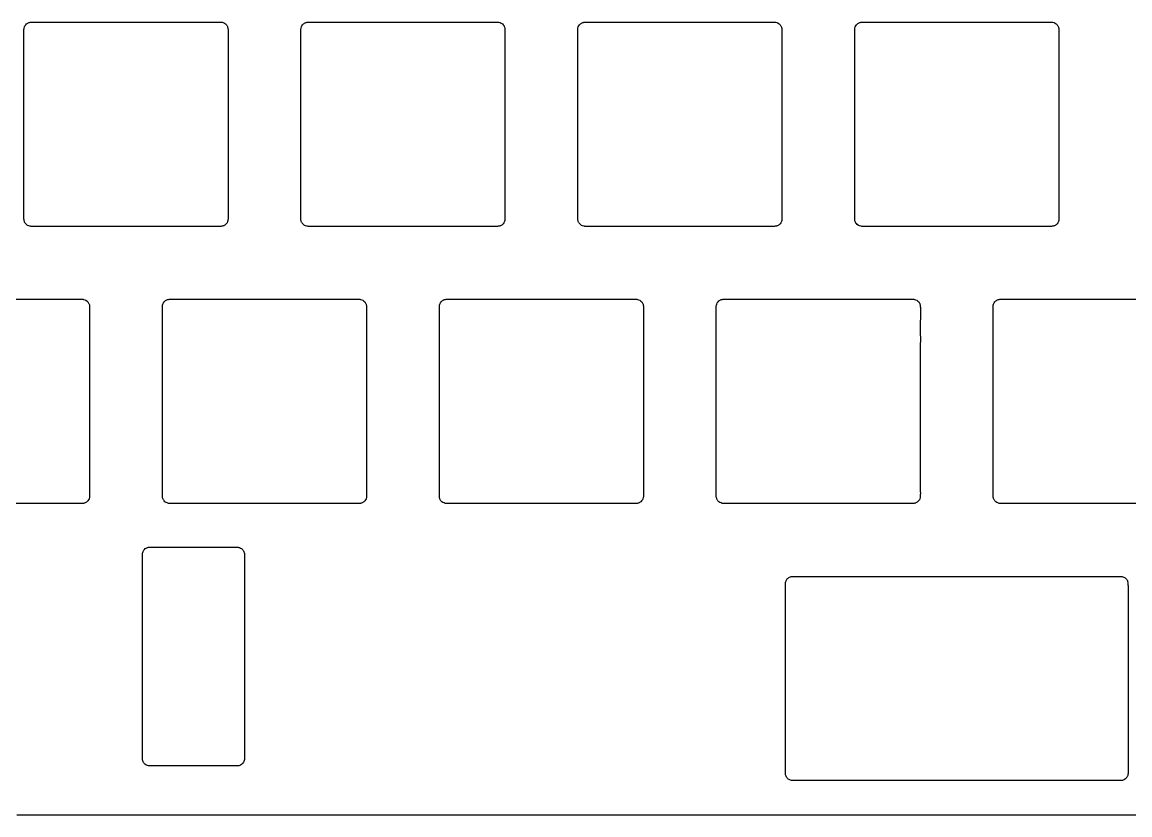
# Model space of a CAD drawing. Header units: millimetres. Extents: x 671 to 956, y -607 to -503.
# Drawn here: x 744.5 to 820.5, y -602.6 to -548.2 of the extents above; entities that cross this region are included whole.
import ezdxf

# ---------------------------------------------------------------- set-up
doc = ezdxf.new("R2010")
doc.units = ezdxf.units.MM

msp = doc.modelspace()

# ---------------------------------------------------------------- linework, layer by layer
at = {"color": 7, "linetype": 'Continuous', "lineweight": 25}
msp.add_line((744.156, -602.583), (882.656, -602.583), dxfattribs=at)
for points, knots in [([(758.156, -562.233), (755.823, -562.233), (752.323, -562.233), (748.531, -562.233), (746.781, -562.233), (746.052, -562.233), (745.578, -562.233), (745.36, -562.233), (745.261, -562.233), (745.19, -562.233), (745.128, -562.234), (745.035, -562.224), (744.897, -562.173), (744.783, -562.075), (744.716, -561.976), (744.682, -561.897), (744.66, -561.815), (744.655, -561.724), (744.657, -561.624), (744.656, -561.515), (744.656, -561.405), (744.656, -561.296), (744.656, -561.186), (744.656, -561.077), (744.656, -560.968), (744.657, -560.749), (744.657, -560.421), (744.656, -559.983), (744.656, -559.546), (744.657, -558.962), (744.656, -558.233), (744.656, -557.358), (744.656, -556.483), (744.656, -555.608), (744.656, -554.733), (744.656, -553.858), (744.656, -552.983), (744.656, -552.108), (744.656, -551.233), (744.656, -550.358), (744.656, -549.629), (744.657, -549.119), (744.656, -548.875), (744.657, -548.768), (744.656, -548.706), (744.666, -548.612), (744.717, -548.474), (744.814, -548.36), (744.913, -548.293), (744.993, -548.259), (745.074, -548.237), (745.129, -548.235), (745.156, -548.233)], [0, 0, 0, 0, 0.253934, 0.380902, 0.412643, 0.444385, 0.460256, 0.464224, 0.468192, 0.470939, 0.471995, 0.474908, 0.481134, 0.487645, 0.490845, 0.494065, 0.497023, 0.5, 0.503968, 0.507935, 0.511903, 0.515871, 0.519839, 0.523806, 0.527774, 0.531742, 0.547613, 0.563484, 0.579354, 0.595225, 0.626967, 0.658709, 0.690451, 0.722193, 0.753934, 0.785676, 0.817418, 0.84916, 0.880902, 0.912643, 0.944385, 0.960256, 0.968192, 0.970853, 0.971995, 0.974908, 0.981134, 0.987645, 0.990845, 0.994065, 0.997028, 1, 1, 1, 1]), ([(745.156, -548.233), (747.49, -548.233), (750.99, -548.233), (754.781, -548.233), (756.531, -548.233), (757.261, -548.233), (757.735, -548.233), (757.953, -548.233), (758.051, -548.233), (758.123, -548.233), (758.185, -548.233), (758.278, -548.243), (758.416, -548.294), (758.53, -548.391), (758.596, -548.49), (758.631, -548.569), (758.652, -548.651), (758.658, -548.742), (758.656, -548.843), (758.657, -548.952), (758.657, -549.061), (758.657, -549.171), (758.657, -549.28), (758.657, -549.39), (758.657, -549.499), (758.656, -549.718), (758.656, -550.046), (758.656, -550.483), (758.657, -550.921), (758.656, -551.504), (758.656, -552.233), (758.656, -553.108), (758.656, -553.983), (758.656, -554.858), (758.656, -555.733), (758.656, -556.608), (758.656, -557.483), (758.656, -558.358), (758.656, -559.233), (758.656, -560.108), (758.656, -560.837), (758.656, -561.348), (758.657, -561.591), (758.656, -561.699), (758.657, -561.761), (758.647, -561.855), (758.596, -561.993), (758.498, -562.106), (758.4, -562.173), (758.32, -562.208), (758.238, -562.229), (758.184, -562.232), (758.156, -562.233)], [0, 0, 0, 0, 0.2539344, 0.3809017, 0.4126435, 0.4443853, 0.4602562, 0.4642239, 0.4681916, 0.4709385, 0.4719951, 0.4749083, 0.4811344, 0.4876452, 0.4908453, 0.4940647, 0.4970228, 0.4999999, 0.5039676, 0.5079354, 0.5119031, 0.5158708, 0.5198386, 0.5238063, 0.527774, 0.5317417, 0.5476126, 0.5634835, 0.5793544, 0.5952254, 0.6269672, 0.658709, 0.6904508, 0.7221926, 0.7539344, 0.7856762, 0.817418, 0.8491598, 0.8809016, 0.9126434, 0.9443852, 0.9602561, 0.9681916, 0.9708526, 0.9719951, 0.9749083, 0.9811343, 0.9876451, 0.9908453, 0.9940646, 0.9970276, 1, 1, 1, 1]), ([(777.156, -562.233), (774.823, -562.233), (771.323, -562.233), (767.531, -562.233), (765.781, -562.233), (765.052, -562.233), (764.578, -562.233), (764.36, -562.233), (764.261, -562.233), (764.19, -562.233), (764.128, -562.234), (764.035, -562.224), (763.897, -562.173), (763.783, -562.075), (763.716, -561.976), (763.682, -561.897), (763.66, -561.815), (763.655, -561.724), (763.657, -561.624), (763.656, -561.515), (763.656, -561.405), (763.656, -561.296), (763.656, -561.186), (763.656, -561.077), (763.656, -560.968), (763.657, -560.749), (763.657, -560.421), (763.656, -559.983), (763.656, -559.546), (763.657, -558.962), (763.656, -558.233), (763.656, -557.358), (763.656, -556.483), (763.656, -555.608), (763.656, -554.733), (763.656, -553.858), (763.656, -552.983), (763.656, -552.108), (763.656, -551.233), (763.656, -550.358), (763.656, -549.629), (763.657, -549.119), (763.656, -548.875), (763.657, -548.768), (763.656, -548.706), (763.666, -548.612), (763.717, -548.474), (763.814, -548.36), (763.913, -548.293), (763.993, -548.259), (764.074, -548.237), (764.129, -548.235), (764.156, -548.233)], [0, 0, 0, 0, 0.2539344, 0.3809017, 0.4126435, 0.4443853, 0.4602562, 0.4642239, 0.4681916, 0.4709385, 0.4719951, 0.4749083, 0.4811344, 0.4876452, 0.4908453, 0.4940647, 0.4970228, 0.4999999, 0.5039676, 0.5079354, 0.5119031, 0.5158708, 0.5198386, 0.5238063, 0.527774, 0.5317417, 0.5476126, 0.5634835, 0.5793544, 0.5952254, 0.6269672, 0.658709, 0.6904508, 0.7221926, 0.7539344, 0.7856762, 0.817418, 0.8491598, 0.8809016, 0.9126434, 0.9443852, 0.9602561, 0.9681916, 0.9708526, 0.9719951, 0.9749083, 0.9811343, 0.9876451, 0.9908453, 0.9940646, 0.9970276, 1, 1, 1, 1]), ([(764.156, -548.233), (766.49, -548.233), (769.99, -548.233), (773.781, -548.233), (775.531, -548.233), (776.261, -548.233), (776.735, -548.233), (776.953, -548.233), (777.051, -548.233), (777.123, -548.233), (777.185, -548.233), (777.278, -548.243), (777.416, -548.294), (777.53, -548.391), (777.596, -548.49), (777.631, -548.569), (777.652, -548.651), (777.658, -548.742), (777.656, -548.843), (777.657, -548.952), (777.657, -549.061), (777.657, -549.171), (777.657, -549.28), (777.657, -549.39), (777.657, -549.499), (777.656, -549.718), (777.656, -550.046), (777.656, -550.483), (777.657, -550.921), (777.656, -551.504), (777.656, -552.233), (777.656, -553.108), (777.656, -553.983), (777.656, -554.858), (777.656, -555.733), (777.656, -556.608), (777.656, -557.483), (777.656, -558.358), (777.656, -559.233), (777.656, -560.108), (777.656, -560.837), (777.656, -561.348), (777.657, -561.591), (777.656, -561.699), (777.657, -561.761), (777.647, -561.855), (777.596, -561.993), (777.498, -562.106), (777.4, -562.173), (777.32, -562.208), (777.238, -562.229), (777.184, -562.232), (777.156, -562.233)], [0, 0, 0, 0, 0.253934, 0.380902, 0.412643, 0.444385, 0.460256, 0.464224, 0.468192, 0.470939, 0.471995, 0.474908, 0.481134, 0.487645, 0.490845, 0.494065, 0.497023, 0.5, 0.503968, 0.507935, 0.511903, 0.515871, 0.519839, 0.523806, 0.527774, 0.531742, 0.547613, 0.563484, 0.579354, 0.595225, 0.626967, 0.658709, 0.690451, 0.722193, 0.753934, 0.785676, 0.817418, 0.84916, 0.880902, 0.912643, 0.944385, 0.960256, 0.968192, 0.970853, 0.971995, 0.974908, 0.981134, 0.987645, 0.990845, 0.994065, 0.997028, 1, 1, 1, 1]), ([(796.156, -562.233), (793.823, -562.233), (790.323, -562.233), (786.531, -562.233), (784.781, -562.233), (784.052, -562.233), (783.578, -562.233), (783.36, -562.233), (783.261, -562.233), (783.19, -562.233), (783.128, -562.234), (783.035, -562.224), (782.897, -562.173), (782.783, -562.075), (782.716, -561.976), (782.682, -561.897), (782.66, -561.815), (782.655, -561.724), (782.657, -561.624), (782.656, -561.515), (782.656, -561.405), (782.656, -561.296), (782.656, -561.186), (782.656, -561.077), (782.656, -560.968), (782.657, -560.749), (782.657, -560.421), (782.656, -559.983), (782.656, -559.546), (782.657, -558.962), (782.656, -558.233), (782.656, -557.358), (782.656, -556.483), (782.656, -555.608), (782.656, -554.733), (782.656, -553.858), (782.656, -552.983), (782.656, -552.108), (782.656, -551.233), (782.656, -550.358), (782.656, -549.629), (782.657, -549.119), (782.656, -548.875), (782.657, -548.768), (782.656, -548.706), (782.666, -548.612), (782.717, -548.474), (782.814, -548.36), (782.913, -548.293), (782.993, -548.259), (783.074, -548.237), (783.129, -548.235), (783.156, -548.233)], [0, 0, 0, 0, 0.253934, 0.380902, 0.412643, 0.444385, 0.460256, 0.464224, 0.468192, 0.470939, 0.471995, 0.474908, 0.481134, 0.487645, 0.490845, 0.494065, 0.497023, 0.5, 0.503968, 0.507935, 0.511903, 0.515871, 0.519839, 0.523806, 0.527774, 0.531742, 0.547613, 0.563484, 0.579354, 0.595225, 0.626967, 0.658709, 0.690451, 0.722193, 0.753934, 0.785676, 0.817418, 0.84916, 0.880902, 0.912643, 0.944385, 0.960256, 0.968192, 0.970853, 0.971995, 0.974908, 0.981134, 0.987645, 0.990845, 0.994065, 0.997028, 1, 1, 1, 1]), ([(783.156, -548.233), (785.49, -548.233), (788.99, -548.233), (792.781, -548.233), (794.531, -548.233), (795.261, -548.233), (795.735, -548.233), (795.953, -548.233), (796.051, -548.233), (796.123, -548.233), (796.185, -548.233), (796.278, -548.243), (796.416, -548.294), (796.53, -548.391), (796.596, -548.49), (796.631, -548.569), (796.652, -548.651), (796.658, -548.742), (796.656, -548.843), (796.657, -548.952), (796.657, -549.061), (796.657, -549.171), (796.657, -549.28), (796.657, -549.39), (796.657, -549.499), (796.656, -549.718), (796.656, -550.046), (796.656, -550.483), (796.657, -550.921), (796.656, -551.504), (796.656, -552.233), (796.656, -553.108), (796.656, -553.983), (796.656, -554.858), (796.656, -555.733), (796.656, -556.608), (796.656, -557.483), (796.656, -558.358), (796.656, -559.233), (796.656, -560.108), (796.656, -560.837), (796.656, -561.348), (796.657, -561.591), (796.656, -561.699), (796.657, -561.761), (796.647, -561.855), (796.596, -561.993), (796.498, -562.106), (796.4, -562.173), (796.32, -562.208), (796.238, -562.229), (796.184, -562.232), (796.156, -562.233)], [0, 0, 0, 0, 0.253934, 0.380902, 0.412643, 0.444385, 0.460256, 0.464224, 0.468192, 0.470939, 0.471995, 0.474908, 0.481134, 0.487645, 0.490845, 0.494065, 0.497023, 0.5, 0.503968, 0.507935, 0.511903, 0.515871, 0.519839, 0.523806, 0.527774, 0.531742, 0.547613, 0.563484, 0.579354, 0.595225, 0.626967, 0.658709, 0.690451, 0.722193, 0.753934, 0.785676, 0.817418, 0.84916, 0.880902, 0.912643, 0.944385, 0.960256, 0.968192, 0.970853, 0.971995, 0.974908, 0.981134, 0.987645, 0.990845, 0.994065, 0.997028, 1, 1, 1, 1]), ([(815.156, -562.233), (812.823, -562.233), (809.323, -562.233), (805.531, -562.233), (803.781, -562.233), (803.052, -562.233), (802.578, -562.233), (802.36, -562.233), (802.261, -562.233), (802.19, -562.233), (802.128, -562.234), (802.035, -562.224), (801.897, -562.173), (801.783, -562.075), (801.716, -561.976), (801.682, -561.897), (801.66, -561.815), (801.655, -561.724), (801.657, -561.624), (801.656, -561.515), (801.656, -561.405), (801.656, -561.296), (801.656, -561.186), (801.656, -561.077), (801.656, -560.968), (801.657, -560.749), (801.657, -560.421), (801.656, -559.983), (801.656, -559.546), (801.657, -558.962), (801.656, -558.233), (801.656, -557.358), (801.656, -556.483), (801.656, -555.608), (801.656, -554.733), (801.656, -553.858), (801.656, -552.983), (801.656, -552.108), (801.656, -551.233), (801.656, -550.358), (801.656, -549.629), (801.657, -549.119), (801.656, -548.875), (801.657, -548.768), (801.656, -548.706), (801.666, -548.612), (801.717, -548.474), (801.814, -548.36), (801.913, -548.293), (801.993, -548.259), (802.074, -548.237), (802.129, -548.235), (802.156, -548.233)], [0, 0, 0, 0, 0.2539344, 0.3809017, 0.4126435, 0.4443853, 0.4602562, 0.4642239, 0.4681916, 0.4709385, 0.4719951, 0.4749083, 0.4811344, 0.4876452, 0.4908453, 0.4940647, 0.4970228, 0.4999999, 0.5039676, 0.5079354, 0.5119031, 0.5158708, 0.5198386, 0.5238063, 0.527774, 0.5317417, 0.5476126, 0.5634835, 0.5793544, 0.5952254, 0.6269672, 0.658709, 0.6904508, 0.7221926, 0.7539344, 0.7856762, 0.817418, 0.8491598, 0.8809016, 0.9126434, 0.9443852, 0.9602561, 0.9681916, 0.9708526, 0.9719951, 0.9749083, 0.9811343, 0.9876451, 0.9908453, 0.9940646, 0.9970276, 1, 1, 1, 1]), ([(802.156, -548.233), (804.49, -548.233), (807.99, -548.233), (811.781, -548.233), (813.531, -548.233), (814.261, -548.233), (814.735, -548.233), (814.953, -548.233), (815.051, -548.233), (815.123, -548.233), (815.185, -548.233), (815.278, -548.243), (815.416, -548.294), (815.53, -548.391), (815.596, -548.49), (815.631, -548.569), (815.652, -548.651), (815.658, -548.742), (815.656, -548.843), (815.657, -548.952), (815.657, -549.061), (815.657, -549.171), (815.657, -549.28), (815.657, -549.39), (815.657, -549.499), (815.656, -549.718), (815.656, -550.046), (815.656, -550.483), (815.657, -550.921), (815.656, -551.504), (815.656, -552.233), (815.656, -553.108), (815.656, -553.983), (815.656, -554.858), (815.656, -555.733), (815.656, -556.608), (815.656, -557.483), (815.656, -558.358), (815.656, -559.233), (815.656, -560.108), (815.656, -560.837), (815.656, -561.348), (815.657, -561.591), (815.656, -561.699), (815.657, -561.761), (815.647, -561.855), (815.596, -561.993), (815.498, -562.106), (815.4, -562.173), (815.32, -562.208), (815.238, -562.229), (815.184, -562.232), (815.156, -562.233)], [0, 0, 0, 0, 0.253934, 0.380902, 0.412643, 0.444385, 0.460256, 0.464224, 0.468192, 0.470939, 0.471995, 0.474908, 0.481134, 0.487645, 0.490845, 0.494065, 0.497023, 0.5, 0.503968, 0.507935, 0.511903, 0.515871, 0.519839, 0.523806, 0.527774, 0.531742, 0.547613, 0.563484, 0.579354, 0.595225, 0.626967, 0.658709, 0.690451, 0.722193, 0.753934, 0.785676, 0.817418, 0.84916, 0.880902, 0.912643, 0.944385, 0.960256, 0.968192, 0.970853, 0.971995, 0.974908, 0.981134, 0.987645, 0.990845, 0.994065, 0.997028, 1, 1, 1, 1]), ([(748.656, -581.233), (746.323, -581.233), (742.823, -581.233), (739.031, -581.233), (737.281, -581.233), (736.552, -581.233), (736.078, -581.233), (735.86, -581.233), (735.761, -581.233), (735.69, -581.233), (735.628, -581.234), (735.535, -581.224), (735.397, -581.173), (735.283, -581.075), (735.216, -580.976), (735.182, -580.897), (735.16, -580.815), (735.155, -580.724), (735.157, -580.624), (735.156, -580.515), (735.156, -580.405), (735.156, -580.296), (735.156, -580.186), (735.156, -580.077), (735.156, -579.968), (735.157, -579.749), (735.157, -579.421), (735.156, -578.983), (735.156, -578.546), (735.157, -577.962), (735.156, -577.233), (735.156, -576.358), (735.156, -575.483), (735.156, -574.608), (735.156, -573.733), (735.156, -572.858), (735.156, -571.983), (735.156, -571.108), (735.156, -570.233), (735.156, -569.358), (735.156, -568.629), (735.157, -568.119), (735.156, -567.875), (735.157, -567.768), (735.156, -567.706), (735.166, -567.612), (735.217, -567.474), (735.314, -567.36), (735.413, -567.293), (735.493, -567.259), (735.574, -567.237), (735.629, -567.235), (735.656, -567.233)], [0, 0, 0, 0, 0.253934, 0.380902, 0.412643, 0.444385, 0.460256, 0.464224, 0.468192, 0.470939, 0.471995, 0.474908, 0.481134, 0.487645, 0.490845, 0.494065, 0.497023, 0.5, 0.503968, 0.507935, 0.511903, 0.515871, 0.519839, 0.523806, 0.527774, 0.531742, 0.547613, 0.563484, 0.579354, 0.595225, 0.626967, 0.658709, 0.690451, 0.722193, 0.753934, 0.785676, 0.817418, 0.84916, 0.880902, 0.912643, 0.944385, 0.960256, 0.968192, 0.970853, 0.971995, 0.974908, 0.981134, 0.987645, 0.990845, 0.994065, 0.997028, 1, 1, 1, 1]), ([(735.656, -567.233), (737.99, -567.233), (741.49, -567.233), (745.281, -567.233), (747.031, -567.233), (747.761, -567.233), (748.235, -567.233), (748.453, -567.233), (748.551, -567.233), (748.623, -567.233), (748.685, -567.233), (748.778, -567.243), (748.916, -567.294), (749.03, -567.391), (749.096, -567.49), (749.131, -567.569), (749.152, -567.651), (749.158, -567.742), (749.156, -567.843), (749.157, -567.952), (749.157, -568.061), (749.157, -568.171), (749.157, -568.28), (749.157, -568.39), (749.157, -568.499), (749.156, -568.718), (749.156, -569.046), (749.156, -569.483), (749.157, -569.921), (749.156, -570.504), (749.156, -571.233), (749.156, -572.108), (749.156, -572.983), (749.156, -573.858), (749.156, -574.733), (749.156, -575.608), (749.156, -576.483), (749.156, -577.358), (749.156, -578.233), (749.156, -579.108), (749.156, -579.837), (749.156, -580.348), (749.157, -580.591), (749.156, -580.699), (749.157, -580.761), (749.147, -580.855), (749.096, -580.993), (748.998, -581.106), (748.9, -581.173), (748.82, -581.208), (748.738, -581.229), (748.684, -581.232), (748.656, -581.233)], [0, 0, 0, 0, 0.253934, 0.380902, 0.412643, 0.444385, 0.460256, 0.464224, 0.468192, 0.470939, 0.471995, 0.474908, 0.481134, 0.487645, 0.490845, 0.494065, 0.497023, 0.5, 0.503968, 0.507935, 0.511903, 0.515871, 0.519839, 0.523806, 0.527774, 0.531742, 0.547613, 0.563484, 0.579354, 0.595225, 0.626967, 0.658709, 0.690451, 0.722193, 0.753934, 0.785676, 0.817418, 0.84916, 0.880902, 0.912643, 0.944385, 0.960256, 0.968192, 0.970853, 0.971995, 0.974908, 0.981134, 0.987645, 0.990845, 0.994065, 0.997028, 1, 1, 1, 1]), ([(767.656, -581.233), (765.323, -581.233), (761.823, -581.233), (758.031, -581.233), (756.281, -581.233), (755.552, -581.233), (755.078, -581.233), (754.86, -581.233), (754.761, -581.233), (754.69, -581.233), (754.628, -581.234), (754.535, -581.224), (754.397, -581.173), (754.283, -581.075), (754.216, -580.976), (754.182, -580.897), (754.16, -580.815), (754.155, -580.724), (754.157, -580.624), (754.156, -580.515), (754.156, -580.405), (754.156, -580.296), (754.156, -580.186), (754.156, -580.077), (754.156, -579.968), (754.157, -579.749), (754.157, -579.421), (754.156, -578.983), (754.156, -578.546), (754.157, -577.962), (754.156, -577.233), (754.156, -576.358), (754.156, -575.483), (754.156, -574.608), (754.156, -573.733), (754.156, -572.858), (754.156, -571.983), (754.156, -571.108), (754.156, -570.233), (754.156, -569.358), (754.156, -568.629), (754.157, -568.119), (754.156, -567.875), (754.157, -567.768), (754.156, -567.706), (754.166, -567.612), (754.217, -567.474), (754.314, -567.36), (754.413, -567.293), (754.493, -567.259), (754.574, -567.237), (754.629, -567.235), (754.656, -567.233)], [0, 0, 0, 0, 0.2539344, 0.3809017, 0.4126435, 0.4443853, 0.4602562, 0.4642239, 0.4681916, 0.4709385, 0.4719951, 0.4749083, 0.4811344, 0.4876452, 0.4908453, 0.4940647, 0.4970228, 0.4999999, 0.5039676, 0.5079354, 0.5119031, 0.5158708, 0.5198386, 0.5238063, 0.527774, 0.5317417, 0.5476126, 0.5634835, 0.5793544, 0.5952254, 0.6269672, 0.658709, 0.6904508, 0.7221926, 0.7539344, 0.7856762, 0.817418, 0.8491598, 0.8809016, 0.9126434, 0.9443852, 0.9602561, 0.9681916, 0.9708526, 0.9719951, 0.9749083, 0.9811343, 0.9876451, 0.9908453, 0.9940646, 0.9970276, 1, 1, 1, 1]), ([(754.656, -567.233), (756.99, -567.233), (760.49, -567.233), (764.281, -567.233), (766.031, -567.233), (766.761, -567.233), (767.235, -567.233), (767.453, -567.233), (767.551, -567.233), (767.623, -567.233), (767.685, -567.233), (767.778, -567.243), (767.916, -567.294), (768.03, -567.391), (768.096, -567.49), (768.131, -567.569), (768.152, -567.651), (768.158, -567.742), (768.156, -567.843), (768.157, -567.952), (768.157, -568.061), (768.157, -568.171), (768.157, -568.28), (768.157, -568.39), (768.157, -568.499), (768.156, -568.718), (768.156, -569.046), (768.156, -569.483), (768.157, -569.921), (768.156, -570.504), (768.156, -571.233), (768.156, -572.108), (768.156, -572.983), (768.156, -573.858), (768.156, -574.733), (768.156, -575.608), (768.156, -576.483), (768.156, -577.358), (768.156, -578.233), (768.156, -579.108), (768.156, -579.837), (768.156, -580.348), (768.157, -580.591), (768.156, -580.699), (768.157, -580.761), (768.147, -580.855), (768.096, -580.993), (767.998, -581.106), (767.9, -581.173), (767.82, -581.208), (767.738, -581.229), (767.684, -581.232), (767.656, -581.233)], [0, 0, 0, 0, 0.253934, 0.380902, 0.412643, 0.444385, 0.460256, 0.464224, 0.468192, 0.470939, 0.471995, 0.474908, 0.481134, 0.487645, 0.490845, 0.494065, 0.497023, 0.5, 0.503968, 0.507935, 0.511903, 0.515871, 0.519839, 0.523806, 0.527774, 0.531742, 0.547613, 0.563484, 0.579354, 0.595225, 0.626967, 0.658709, 0.690451, 0.722193, 0.753934, 0.785676, 0.817418, 0.84916, 0.880902, 0.912643, 0.944385, 0.960256, 0.968192, 0.970853, 0.971995, 0.974908, 0.981134, 0.987645, 0.990845, 0.994065, 0.997028, 1, 1, 1, 1]), ([(786.656, -581.233), (784.323, -581.233), (780.823, -581.233), (777.031, -581.233), (775.281, -581.233), (774.552, -581.233), (774.078, -581.233), (773.86, -581.233), (773.761, -581.233), (773.69, -581.233), (773.628, -581.234), (773.535, -581.224), (773.397, -581.173), (773.283, -581.075), (773.216, -580.976), (773.182, -580.897), (773.16, -580.815), (773.155, -580.724), (773.157, -580.624), (773.156, -580.515), (773.156, -580.405), (773.156, -580.296), (773.156, -580.186), (773.156, -580.077), (773.156, -579.968), (773.157, -579.749), (773.157, -579.421), (773.156, -578.983), (773.156, -578.546), (773.157, -577.962), (773.156, -577.233), (773.156, -576.358), (773.156, -575.483), (773.156, -574.608), (773.156, -573.733), (773.156, -572.858), (773.156, -571.983), (773.156, -571.108), (773.156, -570.233), (773.156, -569.358), (773.156, -568.629), (773.157, -568.119), (773.156, -567.875), (773.157, -567.768), (773.156, -567.706), (773.166, -567.612), (773.217, -567.474), (773.314, -567.36), (773.413, -567.293), (773.493, -567.259), (773.574, -567.237), (773.629, -567.235), (773.656, -567.233)], [0, 0, 0, 0, 0.253934, 0.380902, 0.412643, 0.444385, 0.460256, 0.464224, 0.468192, 0.470939, 0.471995, 0.474908, 0.481134, 0.487645, 0.490845, 0.494065, 0.497023, 0.5, 0.503968, 0.507935, 0.511903, 0.515871, 0.519839, 0.523806, 0.527774, 0.531742, 0.547613, 0.563484, 0.579354, 0.595225, 0.626967, 0.658709, 0.690451, 0.722193, 0.753934, 0.785676, 0.817418, 0.84916, 0.880902, 0.912643, 0.944385, 0.960256, 0.968192, 0.970853, 0.971995, 0.974908, 0.981134, 0.987645, 0.990845, 0.994065, 0.997028, 1, 1, 1, 1]), ([(773.656, -567.233), (775.99, -567.233), (779.49, -567.233), (783.281, -567.233), (785.031, -567.233), (785.761, -567.233), (786.235, -567.233), (786.453, -567.233), (786.551, -567.233), (786.623, -567.233), (786.685, -567.233), (786.778, -567.243), (786.916, -567.294), (787.03, -567.391), (787.096, -567.49), (787.131, -567.569), (787.152, -567.651), (787.158, -567.742), (787.156, -567.843), (787.157, -567.952), (787.157, -568.061), (787.157, -568.171), (787.157, -568.28), (787.157, -568.39), (787.157, -568.499), (787.156, -568.718), (787.156, -569.046), (787.156, -569.483), (787.157, -569.921), (787.156, -570.504), (787.156, -571.233), (787.156, -572.108), (787.156, -572.983), (787.156, -573.858), (787.156, -574.733), (787.156, -575.608), (787.156, -576.483), (787.156, -577.358), (787.156, -578.233), (787.156, -579.108), (787.156, -579.837), (787.156, -580.348), (787.157, -580.591), (787.156, -580.699), (787.157, -580.761), (787.147, -580.855), (787.096, -580.993), (786.998, -581.106), (786.9, -581.173), (786.82, -581.208), (786.738, -581.229), (786.684, -581.232), (786.656, -581.233)], [0, 0, 0, 0, 0.253934, 0.380902, 0.412643, 0.444385, 0.460256, 0.464224, 0.468192, 0.470939, 0.471995, 0.474908, 0.481134, 0.487645, 0.490845, 0.494065, 0.497023, 0.5, 0.503968, 0.507935, 0.511903, 0.515871, 0.519839, 0.523806, 0.527774, 0.531742, 0.547613, 0.563484, 0.579354, 0.595225, 0.626967, 0.658709, 0.690451, 0.722193, 0.753934, 0.785676, 0.817418, 0.84916, 0.880902, 0.912643, 0.944385, 0.960256, 0.968192, 0.970853, 0.971995, 0.974908, 0.981134, 0.987645, 0.990845, 0.994065, 0.997028, 1, 1, 1, 1]), ([(805.656, -581.233), (803.323, -581.233), (799.823, -581.233), (796.031, -581.233), (794.281, -581.233), (793.552, -581.233), (793.078, -581.233), (792.86, -581.233), (792.761, -581.233), (792.69, -581.233), (792.628, -581.234), (792.535, -581.224), (792.397, -581.173), (792.283, -581.075), (792.216, -580.976), (792.182, -580.897), (792.16, -580.815), (792.155, -580.724), (792.157, -580.624), (792.156, -580.515), (792.156, -580.405), (792.156, -580.296), (792.156, -580.186), (792.156, -580.077), (792.156, -579.968), (792.157, -579.749), (792.157, -579.421), (792.156, -578.983), (792.156, -578.546), (792.157, -577.962), (792.156, -577.233), (792.156, -576.358), (792.156, -575.483), (792.156, -574.608), (792.156, -573.733), (792.156, -572.858), (792.156, -571.983), (792.156, -571.108), (792.156, -570.233), (792.156, -569.358), (792.156, -568.629), (792.157, -568.119), (792.156, -567.875), (792.157, -567.768), (792.156, -567.706), (792.166, -567.612), (792.217, -567.474), (792.314, -567.36), (792.413, -567.293), (792.493, -567.259), (792.574, -567.237), (792.629, -567.235), (792.656, -567.233)], [0, 0, 0, 0, 0.2539344, 0.3809017, 0.4126435, 0.4443853, 0.4602562, 0.4642239, 0.4681916, 0.4709385, 0.4719951, 0.4749083, 0.4811344, 0.4876452, 0.4908453, 0.4940647, 0.4970228, 0.4999999, 0.5039676, 0.5079354, 0.5119031, 0.5158708, 0.5198386, 0.5238063, 0.527774, 0.5317417, 0.5476126, 0.5634835, 0.5793544, 0.5952254, 0.6269672, 0.658709, 0.6904508, 0.7221926, 0.7539344, 0.7856762, 0.817418, 0.8491598, 0.8809016, 0.9126434, 0.9443852, 0.9602561, 0.9681916, 0.9708526, 0.9719951, 0.9749083, 0.9811343, 0.9876451, 0.9908453, 0.9940646, 0.9970276, 1, 1, 1, 1]), ([(792.656, -567.233), (794.99, -567.233), (798.49, -567.233), (802.281, -567.233), (804.031, -567.233), (804.761, -567.233), (805.235, -567.233), (805.453, -567.233), (805.551, -567.233), (805.623, -567.233), (805.685, -567.233), (805.778, -567.243), (805.916, -567.294), (806.03, -567.391), (806.096, -567.49), (806.131, -567.569), (806.152, -567.651), (806.158, -567.742), (806.156, -567.843), (806.157, -567.952), (806.157, -568.061), (806.157, -568.171), (806.157, -568.28), (806.157, -568.39), (806.157, -568.499), (806.156, -568.718), (806.156, -569.046), (806.156, -569.483), (806.157, -569.921), (806.156, -570.504), (806.156, -571.233), (806.156, -572.108), (806.156, -572.983), (806.156, -573.858), (806.156, -574.733), (806.156, -575.608), (806.156, -576.483), (806.156, -577.358), (806.156, -578.233), (806.156, -579.108), (806.156, -579.837), (806.156, -580.348), (806.157, -580.591), (806.156, -580.699), (806.157, -580.761), (806.147, -580.855), (806.096, -580.993), (805.998, -581.106), (805.9, -581.173), (805.82, -581.208), (805.738, -581.229), (805.684, -581.232), (805.656, -581.233)], [0, 0, 0, 0, 0.253934, 0.380902, 0.412643, 0.444385, 0.460256, 0.464224, 0.468192, 0.470939, 0.471995, 0.474908, 0.481134, 0.487645, 0.490845, 0.494065, 0.497023, 0.5, 0.503968, 0.507935, 0.511903, 0.515871, 0.519839, 0.523806, 0.527774, 0.531742, 0.547613, 0.563484, 0.579354, 0.595225, 0.626967, 0.658709, 0.690451, 0.722193, 0.753934, 0.785676, 0.817418, 0.84916, 0.880902, 0.912643, 0.944385, 0.960256, 0.968192, 0.970853, 0.971995, 0.974908, 0.981134, 0.987645, 0.990845, 0.994065, 0.997028, 1, 1, 1, 1]), ([(824.656, -581.233), (822.323, -581.233), (818.823, -581.233), (815.031, -581.233), (813.281, -581.233), (812.552, -581.233), (812.078, -581.233), (811.86, -581.233), (811.761, -581.233), (811.69, -581.233), (811.628, -581.234), (811.535, -581.224), (811.397, -581.173), (811.283, -581.075), (811.216, -580.976), (811.182, -580.897), (811.16, -580.815), (811.155, -580.724), (811.157, -580.624), (811.156, -580.515), (811.156, -580.405), (811.156, -580.296), (811.156, -580.186), (811.156, -580.077), (811.156, -579.968), (811.157, -579.749), (811.157, -579.421), (811.156, -578.983), (811.156, -578.546), (811.157, -577.962), (811.156, -577.233), (811.156, -576.358), (811.156, -575.483), (811.156, -574.608), (811.156, -573.733), (811.156, -572.858), (811.156, -571.983), (811.156, -571.108), (811.156, -570.233), (811.156, -569.358), (811.156, -568.629), (811.157, -568.119), (811.156, -567.875), (811.157, -567.768), (811.156, -567.706), (811.166, -567.612), (811.217, -567.474), (811.314, -567.36), (811.413, -567.293), (811.493, -567.259), (811.574, -567.237), (811.629, -567.235), (811.656, -567.233)], [0, 0, 0, 0, 0.253934, 0.380902, 0.412643, 0.444385, 0.460256, 0.464224, 0.468192, 0.470939, 0.471995, 0.474908, 0.481134, 0.487645, 0.490845, 0.494065, 0.497023, 0.5, 0.503968, 0.507935, 0.511903, 0.515871, 0.519839, 0.523806, 0.527774, 0.531742, 0.547613, 0.563484, 0.579354, 0.595225, 0.626967, 0.658709, 0.690451, 0.722193, 0.753934, 0.785676, 0.817418, 0.84916, 0.880902, 0.912643, 0.944385, 0.960256, 0.968192, 0.970853, 0.971995, 0.974908, 0.981134, 0.987645, 0.990845, 0.994065, 0.997028, 1, 1, 1, 1]), ([(811.656, -567.233), (813.99, -567.233), (817.49, -567.233), (821.281, -567.233), (823.031, -567.233), (823.761, -567.233), (824.235, -567.233), (824.453, -567.233), (824.551, -567.233), (824.623, -567.233), (824.685, -567.233), (824.778, -567.243), (824.916, -567.294), (825.03, -567.391), (825.096, -567.49), (825.131, -567.569), (825.152, -567.651), (825.158, -567.742), (825.156, -567.843), (825.157, -567.952), (825.157, -568.061), (825.157, -568.171), (825.157, -568.28), (825.157, -568.39), (825.157, -568.499), (825.156, -568.718), (825.156, -569.046), (825.156, -569.483), (825.157, -569.921), (825.156, -570.504), (825.156, -571.233), (825.156, -572.108), (825.156, -572.983), (825.156, -573.858), (825.156, -574.733), (825.156, -575.608), (825.156, -576.483), (825.156, -577.358), (825.156, -578.233), (825.156, -579.108), (825.156, -579.837), (825.156, -580.348), (825.157, -580.591), (825.156, -580.699), (825.157, -580.761), (825.147, -580.855), (825.096, -580.993), (824.998, -581.106), (824.9, -581.173), (824.82, -581.208), (824.738, -581.229), (824.684, -581.232), (824.656, -581.233)], [0, 0, 0, 0, 0.253934, 0.380902, 0.412643, 0.444385, 0.460256, 0.464224, 0.468192, 0.470939, 0.471995, 0.474908, 0.481134, 0.487645, 0.490845, 0.494065, 0.497023, 0.5, 0.503968, 0.507935, 0.511903, 0.515871, 0.519839, 0.523806, 0.527774, 0.531742, 0.547613, 0.563484, 0.579354, 0.595225, 0.626967, 0.658709, 0.690451, 0.722193, 0.753934, 0.785676, 0.817418, 0.84916, 0.880902, 0.912643, 0.944385, 0.960256, 0.968192, 0.970853, 0.971995, 0.974908, 0.981134, 0.987645, 0.990845, 0.994065, 0.997028, 1, 1, 1, 1]), ([(752.782, -598.747), (752.782, -596.927), (752.782, -593.286), (752.781, -589.191), (752.782, -586.46), (752.781, -585.494), (752.782, -584.925), (752.781, -584.784), (752.782, -584.673), (752.805, -584.566), (752.863, -584.443), (752.978, -584.325), (753.099, -584.262), (753.204, -584.236), (753.286, -584.232), (753.37, -584.233), (753.655, -584.232), (754.138, -584.233), (755.048, -584.233), (756.186, -584.233), (757.551, -584.233), (758.575, -584.233), (759.166, -584.233), (759.324, -584.233), (759.412, -584.247), (759.519, -584.286), (759.613, -584.354), (759.676, -584.423), (759.727, -584.498), (759.772, -584.602), (759.778, -584.689), (759.781, -584.733)], [0, 0, 0, 0, 0.253033, 0.506066, 0.569324, 0.632582, 0.64049, 0.648397, 0.652151, 0.655907, 0.663445, 0.670821, 0.67835, 0.682039, 0.685825, 0.689779, 0.693732, 0.725361, 0.75699, 0.820249, 0.883507, 0.946765, 0.96258, 0.965733, 0.968688, 0.974904, 0.981381, 0.984624, 0.987892, 0.993939, 1, 1, 1, 1]), ([(759.781, -584.733), (759.781, -588.395), (759.78, -592.973), (759.782, -597.597), (759.781, -598.593), (759.782, -598.7), (759.78, -598.851), (759.714, -599.012), (759.582, -599.141), (759.46, -599.207), (759.345, -599.234), (759.25, -599.234), (758.741, -599.234), (757.801, -599.233), (756.428, -599.234), (755.283, -599.234), (754.368, -599.234), (753.853, -599.233), (753.509, -599.234), (753.369, -599.233), (753.264, -599.235), (753.172, -599.225), (753.063, -599.19), (752.965, -599.126), (752.899, -599.058), (752.845, -598.983), (752.795, -598.88), (752.786, -598.791), (752.782, -598.747)], [0, 0, 0, 0, 0.50981, 0.637262, 0.643635, 0.648414, 0.652202, 0.66463, 0.671196, 0.677624, 0.683689, 0.687399, 0.690812, 0.754539, 0.818265, 0.881991, 0.913854, 0.945717, 0.953683, 0.961649, 0.965248, 0.968215, 0.97448, 0.981037, 0.984333, 0.987654, 0.993821, 1, 1, 1, 1]), ([(819.906, -600.233), (813.656, -600.233), (806.625, -600.232), (799.203, -600.234), (797.992, -600.233), (797.539, -600.233), (797.447, -600.233), (797.318, -600.235), (797.174, -600.188), (797.05, -600.092), (796.977, -599.998), (796.928, -599.891), (796.907, -599.799), (796.909, -599.697), (796.907, -599.553), (796.908, -599.318), (796.907, -598.99), (796.907, -598.569), (796.907, -598.056), (796.907, -597.45), (796.906, -596.752), (796.906, -595.961), (796.906, -595.012), (796.906, -593.936), (796.906, -592.765), (796.906, -591.593), (796.906, -590.421), (796.906, -589.249), (796.907, -588.077), (796.906, -587.247), (796.907, -586.788), (796.906, -586.701), (796.921, -586.587), (796.977, -586.457), (797.086, -586.343), (797.186, -586.28), (797.295, -586.24), (797.369, -586.236), (797.406, -586.233)], [0, 0, 0, 0, 0.505873, 0.569107, 0.600724, 0.603886, 0.605783, 0.608183, 0.614287, 0.617531, 0.620789, 0.623859, 0.626943, 0.62831, 0.632174, 0.638533, 0.647389, 0.65874, 0.672588, 0.688931, 0.70777, 0.729106, 0.752937, 0.784554, 0.816171, 0.847788, 0.879405, 0.911022, 0.942639, 0.974256, 0.978209, 0.979819, 0.981281, 0.987513, 0.990749, 0.993999, 0.996996, 1, 1, 1, 1]), ([(797.406, -586.233), (803.656, -586.234), (810.688, -586.234), (818.11, -586.233), (819.32, -586.234), (819.774, -586.233), (819.866, -586.233), (819.994, -586.231), (820.138, -586.279), (820.262, -586.375), (820.336, -586.469), (820.385, -586.575), (820.406, -586.667), (820.404, -586.77), (820.406, -586.913), (820.405, -587.149), (820.406, -587.477), (820.406, -587.898), (820.406, -588.411), (820.406, -589.017), (820.406, -589.715), (820.406, -590.506), (820.406, -591.454), (820.406, -592.53), (820.406, -593.702), (820.406, -594.874), (820.406, -596.046), (820.406, -597.218), (820.406, -598.389), (820.407, -599.22), (820.406, -599.679), (820.407, -599.766), (820.392, -599.88), (820.336, -600.009), (820.227, -600.124), (820.127, -600.187), (820.018, -600.226), (819.944, -600.231), (819.906, -600.233)], [0, 0, 0, 0, 0.505873, 0.569107, 0.600724, 0.603886, 0.605783, 0.608183, 0.614287, 0.617531, 0.620789, 0.623859, 0.626943, 0.62831, 0.632174, 0.638533, 0.647389, 0.65874, 0.672588, 0.688931, 0.70777, 0.729106, 0.752937, 0.784554, 0.816171, 0.847788, 0.879405, 0.911022, 0.942639, 0.974256, 0.978209, 0.979819, 0.981281, 0.987513, 0.990749, 0.993999, 0.996996, 1, 1, 1, 1])]:
    msp.add_open_spline(points, degree=3, knots=knots, dxfattribs=at)

doc.saveas('drawing.dxf')
